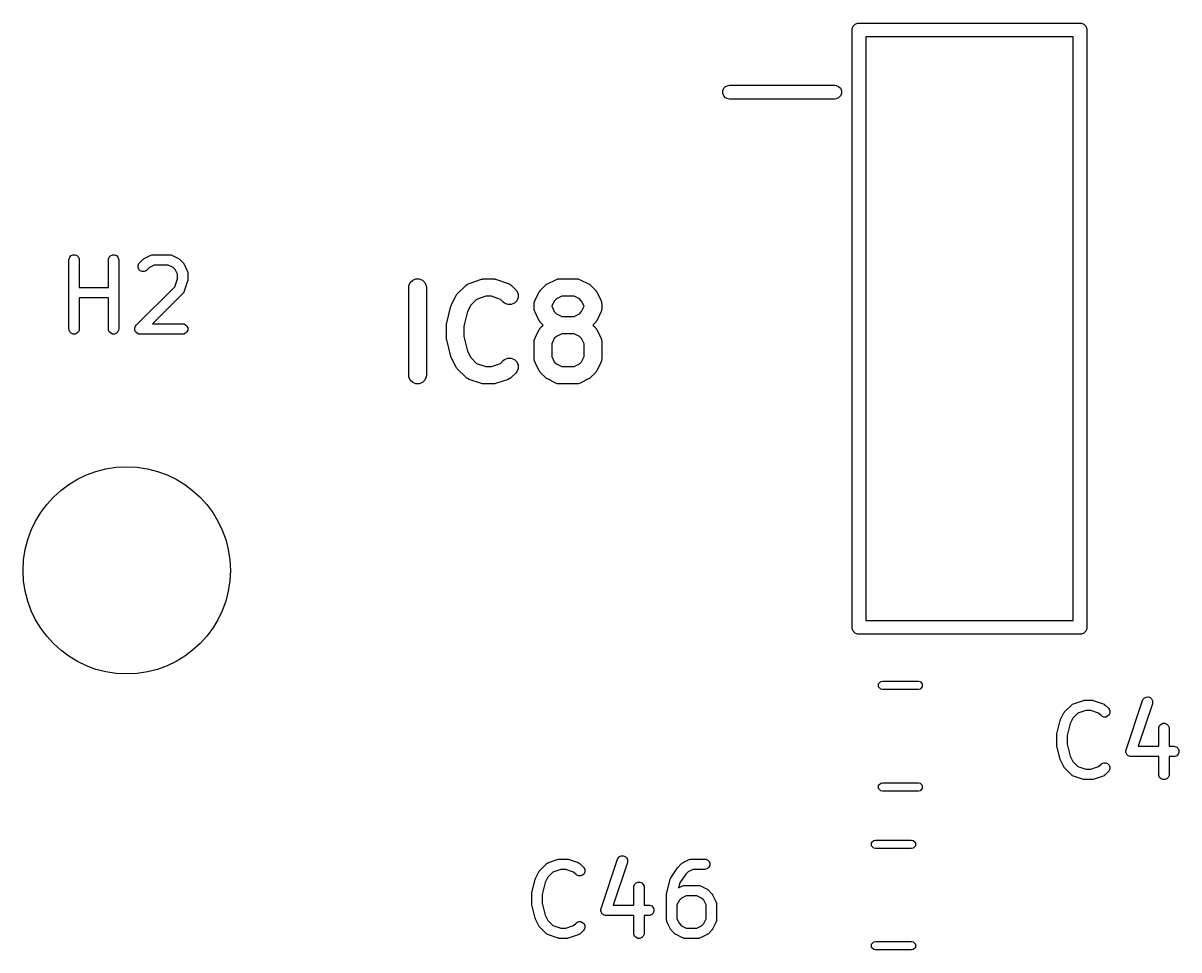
# Model space of a CAD drawing. Extents: x 2.05 to 8.87, y -5.84 to -2.88.
# Drawn here: x 6.138 to 6.796, y -3.748 to -3.22 of the extents above; entities that cross this region are included whole.
import ezdxf

# ---------------------------------------------------------------- set-up
doc = ezdxf.new("R2010")
doc.units = 0
doc.header["$MEASUREMENT"] = 0
doc.layers.add('BLACK', color=7, linetype='CONTINUOUS')

msp = doc.modelspace()

# ---------------------------------------------------------------- linework, layer by layer
at = {"layer": 'BLACK', "linetype": 'CONTINUOUS'}
for p, q in [((6.6109, -3.22128), (6.61199, -3.22019)), ((6.61199, -3.22019), (6.61341, -3.2196)), ((6.61341, -3.2196), (6.61417, -3.21953)), ((6.61417, -3.21953), (6.74016, -3.21953)), ((6.74016, -3.21953), (6.74093, -3.2196)), ((6.74093, -3.2196), (6.74234, -3.22019)), ((6.74234, -3.22019), (6.74343, -3.22128)), ((6.61024, -3.22346), (6.61031, -3.2227)), ((6.61024, -3.56394), (6.61024, -3.22346)), ((6.61031, -3.2227), (6.6109, -3.22128)), ((6.61811, -3.2274), (6.61811, -3.56)), ((6.73622, -3.2274), (6.61811, -3.2274)), ((6.73622, -3.56), (6.73622, -3.2274)), ((6.74343, -3.22128), (6.74402, -3.2227)), ((6.74402, -3.2227), (6.74409, -3.22346)), ((6.74409, -3.22346), (6.74409, -3.56394)), ((6.53649, -3.25809), (6.53708, -3.25667)), ((6.53649, -3.25963), (6.53649, -3.25809)), ((6.53708, -3.26105), (6.53649, -3.25963)), ((6.53708, -3.25667), (6.53817, -3.25558)), ((6.53817, -3.25558), (6.53959, -3.255)), ((6.53959, -3.255), (6.54035, -3.25492)), ((6.54035, -3.25492), (6.60039, -3.25492)), ((6.60039, -3.25492), (6.60116, -3.255)), ((6.60116, -3.255), (6.60258, -3.25558)), ((6.60258, -3.25558), (6.60367, -3.25667)), ((6.60367, -3.25667), (6.60426, -3.25809)), ((6.60426, -3.25963), (6.60367, -3.26105)), ((6.60426, -3.25809), (6.60426, -3.25963)), ((6.53817, -3.26213), (6.53708, -3.26105)), ((6.53959, -3.26272), (6.53817, -3.26213)), ((6.54035, -3.2628), (6.53959, -3.26272)), ((6.60039, -3.2628), (6.54035, -3.2628)), ((6.60116, -3.26272), (6.60039, -3.2628)), ((6.60258, -3.26213), (6.60116, -3.26272)), ((6.60367, -3.26105), (6.60258, -3.26213)), ((6.1644, -3.35288), (6.16521, -3.35207)), ((6.16521, -3.35207), (6.16628, -3.35162)), ((6.16628, -3.35162), (6.16743, -3.35162)), ((6.16743, -3.35162), (6.16849, -3.35207)), ((6.16849, -3.35207), (6.16931, -3.35288)), ((6.1869, -3.35288), (6.18771, -3.35207)), ((6.18771, -3.35207), (6.18878, -3.35162)), ((6.18878, -3.35162), (6.18993, -3.35162)), ((6.18993, -3.35162), (6.19099, -3.35207)), ((6.19099, -3.35207), (6.19181, -3.35288)), ((6.20678, -3.35375), (6.21053, -3.35188)), ((6.21053, -3.35188), (6.21107, -3.35167)), ((6.21107, -3.35167), (6.21117, -3.35167)), ((6.21117, -3.35167), (6.21127, -3.35162)), ((6.21127, -3.35162), (6.21185, -3.35157)), ((6.21185, -3.35157), (6.22122, -3.35157)), ((6.22122, -3.35157), (6.2218, -3.35162)), ((6.2218, -3.35162), (6.2219, -3.35167)), ((6.2219, -3.35167), (6.222, -3.35167)), ((6.222, -3.35167), (6.22254, -3.35188)), ((6.22254, -3.35188), (6.22629, -3.35375)), ((6.1639, -3.35452), (6.16396, -3.35394)), ((6.1639, -3.39389), (6.1639, -3.35452)), ((6.16396, -3.35394), (6.1644, -3.35288)), ((6.16931, -3.35288), (6.16975, -3.35394)), ((6.16975, -3.35394), (6.16981, -3.35452)), ((6.16981, -3.35452), (6.16981, -3.37032)), ((6.1864, -3.35452), (6.18646, -3.35394)), ((6.1864, -3.37032), (6.1864, -3.35452)), ((6.18646, -3.35394), (6.1869, -3.35288)), ((6.19181, -3.35288), (6.19225, -3.35394)), ((6.19225, -3.35394), (6.1923, -3.35452)), ((6.1923, -3.35452), (6.1923, -3.39389)), ((6.20333, -3.35769), (6.20377, -3.35663)), ((6.20333, -3.35885), (6.20333, -3.35769)), ((6.20377, -3.35991), (6.20333, -3.35885)), ((6.20377, -3.35663), (6.20414, -3.35618)), ((6.20414, -3.35618), (6.20601, -3.35431)), ((6.20601, -3.35431), (6.20624, -3.35412)), ((6.20624, -3.35412), (6.20629, -3.35406)), ((6.20629, -3.35406), (6.20638, -3.35401)), ((6.20638, -3.35401), (6.20646, -3.35394)), ((6.20646, -3.35394), (6.20653, -3.35391)), ((6.20653, -3.35391), (6.20678, -3.35375)), ((6.20985, -3.35882), (6.20831, -3.36036)), ((6.21255, -3.35747), (6.20985, -3.35882)), ((6.22053, -3.35747), (6.21255, -3.35747)), ((6.22322, -3.35882), (6.22053, -3.35747)), ((6.22442, -3.36002), (6.22322, -3.35882)), ((6.22629, -3.35375), (6.22654, -3.35391)), ((6.22654, -3.35391), (6.22661, -3.35394)), ((6.22661, -3.35394), (6.22669, -3.35401)), ((6.22669, -3.35401), (6.22678, -3.35406)), ((6.22678, -3.35406), (6.22683, -3.35412)), ((6.22683, -3.35412), (6.22706, -3.35431)), ((6.22706, -3.35431), (6.22893, -3.35618)), ((6.22893, -3.35618), (6.22912, -3.35641)), ((6.22912, -3.35641), (6.22918, -3.35646)), ((6.22918, -3.35646), (6.22924, -3.35655)), ((6.22924, -3.35655), (6.2293, -3.35663)), ((6.2293, -3.35663), (6.22933, -3.3567)), ((6.22933, -3.3567), (6.22949, -3.35695)), ((6.22949, -3.35695), (6.23136, -3.3607)), ((6.20458, -3.36073), (6.20377, -3.35991)), ((6.20565, -3.36117), (6.20458, -3.36073)), ((6.2068, -3.36117), (6.20565, -3.36117)), ((6.20786, -3.36073), (6.2068, -3.36117)), ((6.20831, -3.36036), (6.20786, -3.36073)), ((6.22427, -3.3698), (6.22577, -3.36529)), ((6.22577, -3.36272), (6.22442, -3.36002)), ((6.22577, -3.36529), (6.22577, -3.36272)), ((6.23136, -3.3607), (6.23157, -3.36124)), ((6.23157, -3.36124), (6.23158, -3.36135)), ((6.23158, -3.36135), (6.23162, -3.36144)), ((6.23162, -3.36144), (6.23167, -3.36202)), ((6.23167, -3.36577), (6.23165, -3.36606)), ((6.23167, -3.36202), (6.23167, -3.36577)), ((6.35983, -3.36609), (6.36163, -3.36534)), ((6.36163, -3.36534), (6.36358, -3.36534)), ((6.36358, -3.36534), (6.36539, -3.36609)), ((6.39198, -3.36789), (6.39912, -3.36551)), ((6.39912, -3.36551), (6.39961, -3.3654)), ((6.39961, -3.3654), (6.39973, -3.36534)), ((6.39973, -3.36534), (6.3999, -3.36533)), ((6.3999, -3.36533), (6.40008, -3.36529)), ((6.40008, -3.36529), (6.40021, -3.3653)), ((6.40021, -3.3653), (6.4007, -3.36525)), ((6.4007, -3.36525), (6.40546, -3.36525)), ((6.40546, -3.36525), (6.40596, -3.3653)), ((6.40596, -3.3653), (6.40609, -3.36529)), ((6.40609, -3.36529), (6.40626, -3.36533)), ((6.40626, -3.36533), (6.40644, -3.36534)), ((6.40644, -3.36534), (6.40656, -3.3654)), ((6.40656, -3.3654), (6.40705, -3.36551)), ((6.40705, -3.36551), (6.41419, -3.36789)), ((6.43656, -3.36816), (6.44132, -3.36578)), ((6.44132, -3.36578), (6.44224, -3.36543)), ((6.44224, -3.36543), (6.44242, -3.36541)), ((6.44242, -3.36541), (6.44258, -3.36534)), ((6.44258, -3.36534), (6.44356, -3.36525)), ((6.44356, -3.36525), (6.45308, -3.36525)), ((6.45308, -3.36525), (6.45406, -3.36534)), ((6.45406, -3.36534), (6.45423, -3.36541)), ((6.45423, -3.36541), (6.4544, -3.36543)), ((6.4544, -3.36543), (6.45532, -3.36578)), ((6.45532, -3.36578), (6.46008, -3.36816)), ((6.16981, -3.37032), (6.1864, -3.37032)), ((6.20226, -3.3918), (6.22427, -3.3698)), ((6.22965, -3.37233), (6.22941, -3.37286)), ((6.23152, -3.3667), (6.22965, -3.37233)), ((6.23159, -3.36642), (6.23152, -3.3667)), ((6.23162, -3.36635), (6.23159, -3.36642)), ((6.23163, -3.36624), (6.23162, -3.36635)), ((6.23165, -3.36614), (6.23163, -3.36624)), ((6.23165, -3.36606), (6.23165, -3.36614)), ((6.35761, -3.37025), (6.3577, -3.36927)), ((6.35761, -3.42025), (6.35761, -3.37025)), ((6.3577, -3.36927), (6.35845, -3.36747)), ((6.35845, -3.36747), (6.35983, -3.36609)), ((6.36539, -3.36609), (6.36677, -3.36747)), ((6.36677, -3.36747), (6.36751, -3.36927)), ((6.36751, -3.36927), (6.36761, -3.37025)), ((6.36761, -3.37025), (6.36761, -3.42025)), ((6.38526, -3.37386), (6.39002, -3.36909)), ((6.39002, -3.36909), (6.39078, -3.36847)), ((6.39078, -3.36847), (6.39095, -3.3684)), ((6.39095, -3.3684), (6.39108, -3.36829)), ((6.39108, -3.36829), (6.39198, -3.36789)), ((6.41419, -3.36789), (6.41508, -3.36829)), ((6.41508, -3.36829), (6.41522, -3.3684)), ((6.41522, -3.3684), (6.41539, -3.36847)), ((6.41539, -3.36847), (6.41614, -3.36909)), ((6.41614, -3.36909), (6.41852, -3.37148)), ((6.41852, -3.37148), (6.41915, -3.37223)), ((6.41915, -3.37223), (6.41989, -3.37404)), ((6.43195, -3.37277), (6.43221, -3.37235)), ((6.43221, -3.37235), (6.43226, -3.37223)), ((6.43226, -3.37223), (6.43237, -3.3721)), ((6.43237, -3.3721), (6.43247, -3.37195)), ((6.43247, -3.37195), (6.43257, -3.37186)), ((6.43257, -3.37186), (6.43288, -3.37148)), ((6.43288, -3.37148), (6.43526, -3.36909)), ((6.43526, -3.36909), (6.43565, -3.36878)), ((6.43565, -3.36878), (6.43573, -3.36868)), ((6.43573, -3.36868), (6.43588, -3.36858)), ((6.43588, -3.36858), (6.43602, -3.36847)), ((6.43602, -3.36847), (6.43614, -3.36842)), ((6.43614, -3.36842), (6.43656, -3.36816)), ((6.46008, -3.36816), (6.4605, -3.36842)), ((6.4605, -3.36842), (6.46062, -3.36847)), ((6.46062, -3.36847), (6.46076, -3.36858)), ((6.46076, -3.36858), (6.46091, -3.36868)), ((6.46091, -3.36868), (6.461, -3.36878)), ((6.461, -3.36878), (6.46138, -3.36909)), ((6.46138, -3.36909), (6.46376, -3.37148)), ((6.46376, -3.37148), (6.46408, -3.37186)), ((6.46408, -3.37186), (6.46418, -3.37195)), ((6.46418, -3.37195), (6.46427, -3.3721)), ((6.46427, -3.3721), (6.46438, -3.37223)), ((6.46438, -3.37223), (6.46443, -3.37235)), ((6.46443, -3.37235), (6.4647, -3.37277)), ((6.1864, -3.37622), (6.16981, -3.37622)), ((6.16981, -3.37622), (6.16981, -3.39389)), ((6.1864, -3.39389), (6.1864, -3.37622)), ((6.22893, -3.37348), (6.21148, -3.39094)), ((6.2293, -3.37303), (6.22893, -3.37348)), ((6.22934, -3.37294), (6.2293, -3.37303)), ((6.22941, -3.37286), (6.22934, -3.37294)), ((6.38195, -3.37992), (6.38433, -3.37516)), ((6.38433, -3.37516), (6.38459, -3.37474)), ((6.38459, -3.37474), (6.38464, -3.37461)), ((6.38464, -3.37461), (6.38475, -3.37448)), ((6.38475, -3.37448), (6.38485, -3.37433)), ((6.38485, -3.37433), (6.38495, -3.37424)), ((6.38495, -3.37424), (6.38526, -3.37386)), ((6.39626, -3.377), (6.39291, -3.38035)), ((6.40151, -3.37525), (6.39626, -3.377)), ((6.40465, -3.37525), (6.40151, -3.37525)), ((6.40991, -3.377), (6.40465, -3.37525)), ((6.41145, -3.37855), (6.40991, -3.377)), ((6.41221, -3.37917), (6.41145, -3.37855)), ((6.41915, -3.37779), (6.41777, -3.37917)), ((6.41989, -3.37599), (6.41915, -3.37779)), ((6.41989, -3.37404), (6.41989, -3.37599)), ((6.42904, -3.37977), (6.42913, -3.3788)), ((6.42913, -3.3788), (6.4292, -3.37863)), ((6.4292, -3.37863), (6.42921, -3.37845)), ((6.42921, -3.37845), (6.42956, -3.37754)), ((6.42956, -3.37754), (6.43195, -3.37277)), ((6.44053, -3.37797), (6.43904, -3.38095)), ((6.44176, -3.37674), (6.44053, -3.37797)), ((6.44474, -3.37525), (6.44176, -3.37674)), ((6.4519, -3.37525), (6.44474, -3.37525)), ((6.45488, -3.37674), (6.4519, -3.37525)), ((6.45612, -3.37797), (6.45488, -3.37674)), ((6.45761, -3.38095), (6.45612, -3.37797)), ((6.4647, -3.37277), (6.46708, -3.37754)), ((6.46708, -3.37754), (6.46743, -3.37845)), ((6.46743, -3.37845), (6.46744, -3.37863)), ((6.46744, -3.37863), (6.46751, -3.3788)), ((6.46751, -3.3788), (6.46761, -3.37977)), ((6.37919, -3.39046), (6.38157, -3.38094)), ((6.38157, -3.38094), (6.38159, -3.38087)), ((6.38159, -3.38083), (6.38175, -3.38043)), ((6.38159, -3.38087), (6.38159, -3.38083)), ((6.38175, -3.38043), (6.3819, -3.38002)), ((6.3819, -3.38002), (6.38192, -3.37999)), ((6.38192, -3.37999), (6.38195, -3.37992)), ((6.39113, -3.3839), (6.38904, -3.39229)), ((6.39291, -3.38035), (6.39113, -3.3839)), ((6.41401, -3.37991), (6.41221, -3.37917)), ((6.41596, -3.37991), (6.41401, -3.37991)), ((6.41777, -3.37917), (6.41596, -3.37991)), ((6.42904, -3.38215), (6.42904, -3.37977)), ((6.42913, -3.38313), (6.42904, -3.38215)), ((6.4292, -3.38329), (6.42913, -3.38313)), ((6.42921, -3.38347), (6.4292, -3.38329)), ((6.42956, -3.38439), (6.42921, -3.38347)), ((6.43195, -3.38915), (6.42956, -3.38439)), ((6.43904, -3.38095), (6.43904, -3.38097)), ((6.43904, -3.38097), (6.44053, -3.38395)), ((6.44053, -3.38395), (6.44176, -3.38519)), ((6.44176, -3.38519), (6.44474, -3.38668)), ((6.4519, -3.38668), (6.45488, -3.38519)), ((6.45488, -3.38519), (6.45612, -3.38395)), ((6.45612, -3.38395), (6.45761, -3.38097)), ((6.45761, -3.38097), (6.45761, -3.38095)), ((6.46708, -3.38439), (6.4647, -3.38915)), ((6.46743, -3.38347), (6.46708, -3.38439)), ((6.46744, -3.38329), (6.46743, -3.38347)), ((6.46751, -3.38313), (6.46744, -3.38329)), ((6.46761, -3.38215), (6.46751, -3.38313)), ((6.46761, -3.37977), (6.46761, -3.38215)), ((6.20189, -3.39225), (6.20226, -3.3918)), ((6.21148, -3.39094), (6.22872, -3.39094)), ((6.22872, -3.39094), (6.2293, -3.39099)), ((6.2293, -3.39099), (6.23036, -3.39144)), ((6.23036, -3.39144), (6.23118, -3.39225)), ((6.37904, -3.39143), (6.3791, -3.39107)), ((6.37905, -3.39151), (6.37904, -3.39143)), ((6.37904, -3.39168), (6.37905, -3.39151)), ((6.37904, -3.39882), (6.37904, -3.39168)), ((6.3791, -3.39107), (6.37913, -3.3907)), ((6.37913, -3.3907), (6.37916, -3.39063)), ((6.37916, -3.39063), (6.37919, -3.39046)), ((6.43221, -3.38957), (6.43195, -3.38915)), ((6.43226, -3.38969), (6.43221, -3.38957)), ((6.43237, -3.38983), (6.43226, -3.38969)), ((6.43247, -3.38998), (6.43237, -3.38983)), ((6.43257, -3.39007), (6.43247, -3.38998)), ((6.43288, -3.39045), (6.43257, -3.39007)), ((6.43411, -3.39168), (6.43288, -3.39045)), ((6.43288, -3.3929), (6.43411, -3.39168)), ((6.44474, -3.38668), (6.4519, -3.38668)), ((6.46376, -3.39045), (6.46254, -3.39168)), ((6.46254, -3.39168), (6.46376, -3.3929)), ((6.46408, -3.39007), (6.46376, -3.39045)), ((6.46418, -3.38998), (6.46408, -3.39007)), ((6.46427, -3.38983), (6.46418, -3.38998)), ((6.46438, -3.38969), (6.46427, -3.38983)), ((6.46443, -3.38957), (6.46438, -3.38969)), ((6.4647, -3.38915), (6.46443, -3.38957)), ((6.16396, -3.39447), (6.1639, -3.39389)), ((6.1644, -3.39553), (6.16396, -3.39447)), ((6.16521, -3.39635), (6.1644, -3.39553)), ((6.16628, -3.39679), (6.16521, -3.39635)), ((6.16743, -3.39679), (6.16628, -3.39679)), ((6.16849, -3.39635), (6.16743, -3.39679)), ((6.16931, -3.39553), (6.16849, -3.39635)), ((6.16975, -3.39447), (6.16931, -3.39553)), ((6.16981, -3.39389), (6.16975, -3.39447)), ((6.18646, -3.39447), (6.1864, -3.39389)), ((6.1869, -3.39553), (6.18646, -3.39447)), ((6.18771, -3.39635), (6.1869, -3.39553)), ((6.18878, -3.39679), (6.18771, -3.39635)), ((6.18993, -3.39679), (6.18878, -3.39679)), ((6.19099, -3.39635), (6.18993, -3.39679)), ((6.19181, -3.39553), (6.19099, -3.39635)), ((6.19225, -3.39447), (6.19181, -3.39553)), ((6.1923, -3.39389), (6.19225, -3.39447)), ((6.20145, -3.39331), (6.20189, -3.39225)), ((6.20145, -3.39447), (6.20145, -3.39331)), ((6.20189, -3.39553), (6.20145, -3.39447)), ((6.20271, -3.39635), (6.20189, -3.39553)), ((6.20377, -3.39679), (6.20271, -3.39635)), ((6.20435, -3.39684), (6.20377, -3.39679)), ((6.22872, -3.39684), (6.20435, -3.39684)), ((6.2293, -3.39679), (6.22872, -3.39684)), ((6.23036, -3.39635), (6.2293, -3.39679)), ((6.23118, -3.39553), (6.23036, -3.39635)), ((6.23118, -3.39225), (6.23162, -3.39331)), ((6.23162, -3.39447), (6.23118, -3.39553)), ((6.23162, -3.39331), (6.23162, -3.39447)), ((6.37905, -3.39899), (6.37904, -3.39882)), ((6.38904, -3.39229), (6.38904, -3.3982)), ((6.38904, -3.3982), (6.39113, -3.4066)), ((6.42956, -3.39897), (6.43195, -3.3942)), ((6.43195, -3.3942), (6.43221, -3.39378)), ((6.43221, -3.39378), (6.43226, -3.39366)), ((6.43226, -3.39366), (6.43237, -3.39352)), ((6.43237, -3.39352), (6.43247, -3.39337)), ((6.43247, -3.39337), (6.43257, -3.39329)), ((6.43257, -3.39329), (6.43288, -3.3929)), ((6.44176, -3.39817), (6.44053, -3.3994)), ((6.44474, -3.39668), (6.44176, -3.39817)), ((6.4519, -3.39668), (6.44474, -3.39668)), ((6.45488, -3.39817), (6.4519, -3.39668)), ((6.45612, -3.3994), (6.45488, -3.39817)), ((6.46376, -3.3929), (6.46408, -3.39329)), ((6.46408, -3.39329), (6.46418, -3.39337)), ((6.46418, -3.39337), (6.46427, -3.39352)), ((6.46427, -3.39352), (6.46438, -3.39366)), ((6.46438, -3.39366), (6.46443, -3.39378)), ((6.46443, -3.39378), (6.4647, -3.3942)), ((6.4647, -3.3942), (6.46708, -3.39897)), ((6.37904, -3.39906), (6.37905, -3.39899)), ((6.3791, -3.39943), (6.37904, -3.39906)), ((6.37913, -3.3998), (6.3791, -3.39943)), ((6.37916, -3.39986), (6.37913, -3.3998)), ((6.37919, -3.40003), (6.37916, -3.39986)), ((6.38157, -3.40956), (6.37919, -3.40003)), ((6.42904, -3.4012), (6.42913, -3.40023)), ((6.42904, -3.41072), (6.42904, -3.4012)), ((6.42913, -3.40023), (6.4292, -3.40006)), ((6.4292, -3.40006), (6.42921, -3.39988)), ((6.42921, -3.39988), (6.42956, -3.39897)), ((6.44053, -3.3994), (6.43904, -3.40238)), ((6.43904, -3.40238), (6.43904, -3.40954)), ((6.45761, -3.40238), (6.45612, -3.3994)), ((6.45761, -3.40954), (6.45761, -3.40238)), ((6.46708, -3.39897), (6.46743, -3.39988)), ((6.46743, -3.39988), (6.46744, -3.40006)), ((6.46744, -3.40006), (6.46751, -3.40023)), ((6.46751, -3.40023), (6.46761, -3.4012)), ((6.46761, -3.4012), (6.46761, -3.41072)), ((6.38159, -3.40963), (6.38157, -3.40956)), ((6.38159, -3.40966), (6.38159, -3.40963)), ((6.38175, -3.41007), (6.38159, -3.40966)), ((6.3819, -3.41048), (6.38175, -3.41007)), ((6.38192, -3.41051), (6.3819, -3.41048)), ((6.38195, -3.41058), (6.38192, -3.41051)), ((6.38433, -3.41534), (6.38195, -3.41058)), ((6.39113, -3.4066), (6.39291, -3.41014)), ((6.39291, -3.41014), (6.39626, -3.4135)), ((6.40991, -3.4135), (6.41145, -3.41195)), ((6.41145, -3.41195), (6.41221, -3.41133)), ((6.41221, -3.41133), (6.41401, -3.41058)), ((6.41401, -3.41058), (6.41596, -3.41058)), ((6.41596, -3.41058), (6.41777, -3.41133)), ((6.41777, -3.41133), (6.41915, -3.41271)), ((6.42913, -3.4117), (6.42904, -3.41072)), ((6.4292, -3.41187), (6.42913, -3.4117)), ((6.42921, -3.41205), (6.4292, -3.41187)), ((6.43904, -3.40954), (6.44053, -3.41253)), ((6.45612, -3.41253), (6.45761, -3.40954)), ((6.46744, -3.41187), (6.46743, -3.41205)), ((6.46751, -3.4117), (6.46744, -3.41187)), ((6.46761, -3.41072), (6.46751, -3.4117)), ((6.38459, -3.41576), (6.38433, -3.41534)), ((6.38464, -3.41588), (6.38459, -3.41576)), ((6.38475, -3.41602), (6.38464, -3.41588)), ((6.38485, -3.41617), (6.38475, -3.41602)), ((6.38495, -3.41626), (6.38485, -3.41617)), ((6.38526, -3.41664), (6.38495, -3.41626)), ((6.39002, -3.4214), (6.38526, -3.41664)), ((6.39626, -3.4135), (6.40151, -3.41525)), ((6.40151, -3.41525), (6.40465, -3.41525)), ((6.40465, -3.41525), (6.40991, -3.4135)), ((6.41915, -3.41826), (6.41852, -3.41902)), ((6.41915, -3.41271), (6.41989, -3.41451)), ((6.41989, -3.41646), (6.41915, -3.41826)), ((6.41989, -3.41451), (6.41989, -3.41646)), ((6.42956, -3.41296), (6.42921, -3.41205)), ((6.43195, -3.41772), (6.42956, -3.41296)), ((6.43221, -3.41814), (6.43195, -3.41772)), ((6.43226, -3.41826), (6.43221, -3.41814)), ((6.43237, -3.4184), (6.43226, -3.41826)), ((6.43247, -3.41855), (6.43237, -3.4184)), ((6.43257, -3.41864), (6.43247, -3.41855)), ((6.44053, -3.41253), (6.44176, -3.41376)), ((6.44176, -3.41376), (6.44474, -3.41525)), ((6.44474, -3.41525), (6.4519, -3.41525)), ((6.4519, -3.41525), (6.45488, -3.41376)), ((6.45488, -3.41376), (6.45612, -3.41253)), ((6.46418, -3.41855), (6.46408, -3.41864)), ((6.46427, -3.4184), (6.46418, -3.41855)), ((6.46438, -3.41826), (6.46427, -3.4184)), ((6.46443, -3.41814), (6.46438, -3.41826)), ((6.4647, -3.41772), (6.46443, -3.41814)), ((6.46708, -3.41296), (6.4647, -3.41772)), ((6.46743, -3.41205), (6.46708, -3.41296)), ((6.3577, -3.42122), (6.35761, -3.42025)), ((6.35845, -3.42303), (6.3577, -3.42122)), ((6.35983, -3.42441), (6.35845, -3.42303)), ((6.36163, -3.42515), (6.35983, -3.42441)), ((6.36358, -3.42515), (6.36163, -3.42515)), ((6.36539, -3.42441), (6.36358, -3.42515)), ((6.36677, -3.42303), (6.36539, -3.42441)), ((6.36751, -3.42122), (6.36677, -3.42303)), ((6.36761, -3.42025), (6.36751, -3.42122)), ((6.39078, -3.42203), (6.39002, -3.4214)), ((6.39095, -3.42209), (6.39078, -3.42203)), ((6.39108, -3.42221), (6.39095, -3.42209)), ((6.39198, -3.42261), (6.39108, -3.42221)), ((6.39912, -3.42499), (6.39198, -3.42261)), ((6.39961, -3.4251), (6.39912, -3.42499)), ((6.39973, -3.42515), (6.39961, -3.4251)), ((6.3999, -3.42517), (6.39973, -3.42515)), ((6.40008, -3.42521), (6.3999, -3.42517)), ((6.40626, -3.42517), (6.40609, -3.42521)), ((6.40644, -3.42515), (6.40626, -3.42517)), ((6.40656, -3.4251), (6.40644, -3.42515)), ((6.40705, -3.42499), (6.40656, -3.4251)), ((6.41419, -3.42261), (6.40705, -3.42499)), ((6.41508, -3.42221), (6.41419, -3.42261)), ((6.41522, -3.42209), (6.41508, -3.42221)), ((6.41539, -3.42203), (6.41522, -3.42209)), ((6.41614, -3.4214), (6.41539, -3.42203)), ((6.41852, -3.41902), (6.41614, -3.4214)), ((6.43288, -3.41902), (6.43257, -3.41864)), ((6.43526, -3.4214), (6.43288, -3.41902)), ((6.43565, -3.42172), (6.43526, -3.4214)), ((6.43573, -3.42182), (6.43565, -3.42172)), ((6.43588, -3.42191), (6.43573, -3.42182)), ((6.43602, -3.42203), (6.43588, -3.42191)), ((6.43614, -3.42208), (6.43602, -3.42203)), ((6.43656, -3.42234), (6.43614, -3.42208)), ((6.44132, -3.42472), (6.43656, -3.42234)), ((6.44224, -3.42507), (6.44132, -3.42472)), ((6.44242, -3.42508), (6.44224, -3.42507)), ((6.44258, -3.42515), (6.44242, -3.42508)), ((6.44356, -3.42525), (6.44258, -3.42515)), ((6.45406, -3.42515), (6.45308, -3.42525)), ((6.45423, -3.42508), (6.45406, -3.42515)), ((6.4544, -3.42507), (6.45423, -3.42508)), ((6.45532, -3.42472), (6.4544, -3.42507)), ((6.46008, -3.42234), (6.45532, -3.42472)), ((6.4605, -3.42208), (6.46008, -3.42234)), ((6.46062, -3.42203), (6.4605, -3.42208)), ((6.46076, -3.42191), (6.46062, -3.42203)), ((6.46091, -3.42182), (6.46076, -3.42191)), ((6.461, -3.42172), (6.46091, -3.42182)), ((6.46138, -3.4214), (6.461, -3.42172)), ((6.46376, -3.41902), (6.46138, -3.4214)), ((6.46408, -3.41864), (6.46376, -3.41902)), ((6.40021, -3.4252), (6.40008, -3.42521)), ((6.4007, -3.42525), (6.40021, -3.4252)), ((6.40546, -3.42525), (6.4007, -3.42525)), ((6.40596, -3.4252), (6.40546, -3.42525)), ((6.40609, -3.42521), (6.40596, -3.4252)), ((6.45308, -3.42525), (6.44356, -3.42525)), ((6.61811, -3.56), (6.73622, -3.56)), ((6.61031, -3.56471), (6.61024, -3.56394)), ((6.6109, -3.56612), (6.61031, -3.56471)), ((6.61199, -3.56721), (6.6109, -3.56612)), ((6.61341, -3.5678), (6.61199, -3.56721)), ((6.61417, -3.56787), (6.61341, -3.5678)), ((6.74016, -3.56787), (6.61417, -3.56787)), ((6.74093, -3.5678), (6.74016, -3.56787)), ((6.74234, -3.56721), (6.74093, -3.5678)), ((6.74343, -3.56612), (6.74234, -3.56721)), ((6.74402, -3.56471), (6.74343, -3.56612)), ((6.74409, -3.56394), (6.74402, -3.56471)), ((6.62533, -3.59614), (6.62661, -3.59486)), ((6.62533, -3.59795), (6.62533, -3.59614)), ((6.62661, -3.59486), (6.62751, -3.59469)), ((6.62751, -3.59469), (6.64808, -3.59469)), ((6.64808, -3.59469), (6.64898, -3.59486)), ((6.64898, -3.59486), (6.65026, -3.59614)), ((6.65026, -3.59614), (6.65026, -3.59795)), ((6.62661, -3.59923), (6.62533, -3.59795)), ((6.62751, -3.59941), (6.62661, -3.59923)), ((6.64808, -3.59941), (6.62751, -3.59941)), ((6.64898, -3.59923), (6.64808, -3.59941)), ((6.65026, -3.59795), (6.64898, -3.59923)), ((6.73151, -3.61199), (6.73526, -3.60824)), ((6.73526, -3.60824), (6.7357, -3.60788)), ((6.7357, -3.60788), (6.7358, -3.60784)), ((6.7358, -3.60784), (6.73588, -3.60777)), ((6.73588, -3.60777), (6.73641, -3.60753)), ((6.73641, -3.60753), (6.74204, -3.60566)), ((6.74204, -3.60566), (6.74232, -3.60559)), ((6.74232, -3.60559), (6.74239, -3.60556)), ((6.74239, -3.60556), (6.7425, -3.60555)), ((6.7425, -3.60555), (6.7426, -3.60553)), ((6.7426, -3.60553), (6.74268, -3.60553)), ((6.74268, -3.60553), (6.74297, -3.6055)), ((6.74297, -3.6055), (6.74672, -3.6055)), ((6.74672, -3.6055), (6.74701, -3.60553)), ((6.74701, -3.60553), (6.74709, -3.60553)), ((6.74709, -3.60553), (6.74719, -3.60555)), ((6.74719, -3.60555), (6.7473, -3.60556)), ((6.7473, -3.60556), (6.74737, -3.60559)), ((6.74737, -3.60559), (6.74765, -3.60566)), ((6.74765, -3.60566), (6.75328, -3.60753)), ((6.75328, -3.60753), (6.75381, -3.60777)), ((6.75381, -3.60777), (6.75389, -3.60784)), ((6.75389, -3.60784), (6.75398, -3.60788)), ((6.75398, -3.60788), (6.75443, -3.60824)), ((6.75443, -3.60824), (6.75631, -3.61012)), ((6.76642, -3.63377), (6.77579, -3.60565)), ((6.78139, -3.60752), (6.77331, -3.63175)), ((6.77579, -3.60565), (6.77602, -3.60512)), ((6.77602, -3.60512), (6.77678, -3.60425)), ((6.77678, -3.60425), (6.77781, -3.60373)), ((6.77781, -3.60373), (6.77896, -3.60365)), ((6.77896, -3.60365), (6.78005, -3.60402)), ((6.78005, -3.60402), (6.78092, -3.60477)), ((6.78092, -3.60477), (6.78144, -3.6058)), ((6.78152, -3.60695), (6.78139, -3.60752)), ((6.78144, -3.6058), (6.78152, -3.60695)), ((6.72908, -3.61651), (6.73095, -3.61276)), ((6.73095, -3.61276), (6.73111, -3.61251)), ((6.73111, -3.61251), (6.73114, -3.61244)), ((6.73114, -3.61244), (6.73121, -3.61236)), ((6.73121, -3.61236), (6.73126, -3.61227)), ((6.73126, -3.61227), (6.73132, -3.61222)), ((6.73132, -3.61222), (6.73151, -3.61199)), ((6.73602, -3.61583), (6.73451, -3.61886)), ((6.73894, -3.61291), (6.73602, -3.61583)), ((6.74345, -3.61141), (6.73894, -3.61291)), ((6.74624, -3.61141), (6.74345, -3.61141)), ((6.75075, -3.61291), (6.74624, -3.61141)), ((6.75213, -3.61429), (6.75075, -3.61291)), ((6.75258, -3.61466), (6.75213, -3.61429)), ((6.75364, -3.6151), (6.75258, -3.61466)), ((6.75479, -3.6151), (6.75364, -3.6151)), ((6.75586, -3.61466), (6.75479, -3.6151)), ((6.75667, -3.61385), (6.75586, -3.61466)), ((6.75631, -3.61012), (6.75667, -3.61057)), ((6.75667, -3.61057), (6.75711, -3.61163)), ((6.75711, -3.61278), (6.75667, -3.61385)), ((6.75711, -3.61163), (6.75711, -3.61278)), ((6.72698, -3.62461), (6.72886, -3.61712)), ((6.72886, -3.61712), (6.72887, -3.61707)), ((6.72887, -3.61705), (6.72896, -3.61681)), ((6.72887, -3.61707), (6.72887, -3.61705)), ((6.72896, -3.61681), (6.72905, -3.61657)), ((6.72905, -3.61657), (6.72906, -3.61655)), ((6.72906, -3.61655), (6.72908, -3.61651)), ((6.73451, -3.61886), (6.7328, -3.62569)), ((6.78501, -3.62158), (6.78507, -3.621)), ((6.78501, -3.63175), (6.78501, -3.62158)), ((6.78507, -3.621), (6.78551, -3.61994)), ((6.78551, -3.61994), (6.78632, -3.61913)), ((6.78632, -3.61913), (6.78739, -3.61868)), ((6.78739, -3.61868), (6.78854, -3.61868)), ((6.78854, -3.61868), (6.7896, -3.61913)), ((6.7896, -3.61913), (6.79042, -3.61994)), ((6.79042, -3.61994), (6.79086, -3.621)), ((6.79086, -3.621), (6.79092, -3.62158)), ((6.79092, -3.62158), (6.79092, -3.63175)), ((6.72689, -3.62533), (6.7269, -3.62523)), ((6.72689, -3.63095), (6.72689, -3.62533)), ((6.7269, -3.62519), (6.72693, -3.62497)), ((6.7269, -3.62523), (6.7269, -3.62519)), ((6.72693, -3.62497), (6.72695, -3.62475)), ((6.72695, -3.62475), (6.72697, -3.62471)), ((6.72697, -3.62471), (6.72698, -3.62461)), ((6.7328, -3.62569), (6.7328, -3.63059)), ((6.7269, -3.63106), (6.72689, -3.63095)), ((6.7269, -3.6311), (6.7269, -3.63106)), ((6.72693, -3.63131), (6.7269, -3.6311)), ((6.72695, -3.63153), (6.72693, -3.63131)), ((6.72697, -3.63157), (6.72695, -3.63153)), ((6.72698, -3.63167), (6.72697, -3.63157)), ((6.72886, -3.63917), (6.72698, -3.63167)), ((6.7328, -3.63059), (6.73451, -3.63742)), ((6.76629, -3.63433), (6.76632, -3.63419)), ((6.76632, -3.63481), (6.76629, -3.63433)), ((6.76632, -3.63413), (6.76635, -3.63406)), ((6.76632, -3.63419), (6.76632, -3.63413)), ((6.76632, -3.63528), (6.76632, -3.63481)), ((6.76636, -3.63538), (6.76632, -3.63528)), ((6.76635, -3.63406), (6.76642, -3.63377)), ((6.76637, -3.63548), (6.76636, -3.63538)), ((6.76658, -3.63591), (6.76637, -3.63548)), ((6.76676, -3.63634), (6.76658, -3.63591)), ((6.77331, -3.63175), (6.78501, -3.63175)), ((6.79092, -3.63175), (6.79359, -3.63175)), ((6.79359, -3.63175), (6.79416, -3.63181)), ((6.79416, -3.63181), (6.79523, -3.63225)), ((6.79523, -3.63225), (6.79604, -3.63306)), ((6.79604, -3.63306), (6.79648, -3.63413)), ((6.79648, -3.63528), (6.79604, -3.63634)), ((6.79648, -3.63413), (6.79648, -3.63528)), ((6.72887, -3.63921), (6.72886, -3.63917)), ((6.72887, -3.63923), (6.72887, -3.63921)), ((6.72896, -3.63947), (6.72887, -3.63923)), ((6.72905, -3.63971), (6.72896, -3.63947)), ((6.72906, -3.63973), (6.72905, -3.63971)), ((6.72908, -3.63977), (6.72906, -3.63973)), ((6.73095, -3.64352), (6.72908, -3.63977)), ((6.73451, -3.63742), (6.73602, -3.64045)), ((6.73602, -3.64045), (6.73894, -3.64337)), ((6.75075, -3.64337), (6.75213, -3.64199)), ((6.75213, -3.64199), (6.75258, -3.64162)), ((6.75258, -3.64162), (6.75364, -3.64118)), ((6.75364, -3.64118), (6.75479, -3.64118)), ((6.75479, -3.64118), (6.75586, -3.64162)), ((6.75586, -3.64162), (6.75667, -3.64244)), ((6.75667, -3.64244), (6.75711, -3.6435)), ((6.76684, -3.63642), (6.76676, -3.63634)), ((6.76688, -3.63651), (6.76684, -3.63642)), ((6.76724, -3.63682), (6.76688, -3.63651)), ((6.76758, -3.63716), (6.76724, -3.63682)), ((6.76767, -3.6372), (6.76758, -3.63716)), ((6.76775, -3.63727), (6.76767, -3.6372)), ((6.7682, -3.63742), (6.76775, -3.63727)), ((6.76864, -3.6376), (6.7682, -3.63742)), ((6.76879, -3.63761), (6.76864, -3.6376)), ((6.76885, -3.63763), (6.76879, -3.63761)), ((6.76892, -3.63763), (6.76885, -3.63763)), ((6.76922, -3.63766), (6.76892, -3.63763)), ((6.78501, -3.63766), (6.76922, -3.63766)), ((6.78501, -3.64783), (6.78501, -3.63766)), ((6.79359, -3.63766), (6.79092, -3.63766)), ((6.79092, -3.63766), (6.79092, -3.64783)), ((6.79416, -3.6376), (6.79359, -3.63766)), ((6.79523, -3.63716), (6.79416, -3.6376)), ((6.79604, -3.63634), (6.79523, -3.63716)), ((6.73111, -3.64377), (6.73095, -3.64352)), ((6.73114, -3.64384), (6.73111, -3.64377)), ((6.73121, -3.64392), (6.73114, -3.64384)), ((6.73126, -3.64401), (6.73121, -3.64392)), ((6.73132, -3.64406), (6.73126, -3.64401)), ((6.73151, -3.64429), (6.73132, -3.64406)), ((6.73526, -3.64804), (6.73151, -3.64429)), ((6.7357, -3.64841), (6.73526, -3.64804)), ((6.7358, -3.64845), (6.7357, -3.64841)), ((6.73588, -3.64852), (6.7358, -3.64845)), ((6.73641, -3.64875), (6.73588, -3.64852)), ((6.74204, -3.65063), (6.73641, -3.64875)), ((6.73894, -3.64337), (6.74345, -3.64487)), ((6.74345, -3.64487), (6.74624, -3.64487)), ((6.74624, -3.64487), (6.75075, -3.64337)), ((6.75328, -3.64875), (6.74765, -3.65063)), ((6.75381, -3.64852), (6.75328, -3.64875)), ((6.75389, -3.64845), (6.75381, -3.64852)), ((6.75398, -3.64841), (6.75389, -3.64845)), ((6.75443, -3.64804), (6.75398, -3.64841)), ((6.75631, -3.64617), (6.75443, -3.64804)), ((6.75667, -3.64572), (6.75631, -3.64617)), ((6.75711, -3.64465), (6.75667, -3.64572)), ((6.75711, -3.6435), (6.75711, -3.64465)), ((6.78507, -3.6484), (6.78501, -3.64783)), ((6.78551, -3.64947), (6.78507, -3.6484)), ((6.79086, -3.6484), (6.79042, -3.64947)), ((6.79092, -3.64783), (6.79086, -3.6484)), ((6.62533, -3.65402), (6.62661, -3.65274)), ((6.62533, -3.65583), (6.62533, -3.65402)), ((6.62661, -3.65274), (6.62751, -3.65256)), ((6.62751, -3.65256), (6.64808, -3.65256)), ((6.64808, -3.65256), (6.64898, -3.65274)), ((6.64898, -3.65274), (6.65026, -3.65402)), ((6.65026, -3.65402), (6.65026, -3.65583)), ((6.74232, -3.65069), (6.74204, -3.65063)), ((6.74239, -3.65072), (6.74232, -3.65069)), ((6.7425, -3.65073), (6.74239, -3.65072)), ((6.7426, -3.65076), (6.7425, -3.65073)), ((6.74268, -3.65075), (6.7426, -3.65076)), ((6.74297, -3.65078), (6.74268, -3.65075)), ((6.74672, -3.65078), (6.74297, -3.65078)), ((6.74701, -3.65075), (6.74672, -3.65078)), ((6.74709, -3.65076), (6.74701, -3.65075)), ((6.74719, -3.65073), (6.74709, -3.65076)), ((6.7473, -3.65072), (6.74719, -3.65073)), ((6.74737, -3.65069), (6.7473, -3.65072)), ((6.74765, -3.65063), (6.74737, -3.65069)), ((6.78632, -3.65028), (6.78551, -3.64947)), ((6.78739, -3.65072), (6.78632, -3.65028)), ((6.78854, -3.65072), (6.78739, -3.65072)), ((6.7896, -3.65028), (6.78854, -3.65072)), ((6.79042, -3.64947), (6.7896, -3.65028)), ((6.62661, -3.6571), (6.62533, -3.65583)), ((6.62751, -3.65728), (6.62661, -3.6571)), ((6.64808, -3.65728), (6.62751, -3.65728)), ((6.64898, -3.6571), (6.64808, -3.65728)), ((6.65026, -3.65583), (6.64898, -3.6571)), ((6.62139, -3.68669), (6.62267, -3.68542)), ((6.62139, -3.6885), (6.62139, -3.68669)), ((6.62267, -3.68978), (6.62139, -3.6885)), ((6.62267, -3.68542), (6.62357, -3.68524)), ((6.62357, -3.68524), (6.64414, -3.68524)), ((6.64414, -3.68524), (6.64505, -3.68542)), ((6.64505, -3.68542), (6.64633, -3.68669)), ((6.64633, -3.6885), (6.64505, -3.68978)), ((6.64633, -3.68669), (6.64633, -3.6885)), ((6.47681, -3.69567), (6.47757, -3.6948)), ((6.47757, -3.6948), (6.4786, -3.69429)), ((6.4786, -3.69429), (6.47975, -3.6942)), ((6.47975, -3.6942), (6.48084, -3.69457)), ((6.48084, -3.69457), (6.48171, -3.69532)), ((6.62357, -3.68996), (6.62267, -3.68978)), ((6.64414, -3.68996), (6.62357, -3.68996)), ((6.64505, -3.68978), (6.64414, -3.68996)), ((6.4323, -3.70254), (6.43604, -3.6988)), ((6.43604, -3.6988), (6.43649, -3.69843)), ((6.43649, -3.69843), (6.43659, -3.69839)), ((6.43659, -3.69839), (6.43667, -3.69832)), ((6.43667, -3.69832), (6.4372, -3.69808)), ((6.4372, -3.69808), (6.44282, -3.69621)), ((6.44282, -3.69621), (6.44311, -3.69614)), ((6.44311, -3.69614), (6.44318, -3.69611)), ((6.44318, -3.69611), (6.44329, -3.6961)), ((6.44329, -3.6961), (6.44339, -3.69608)), ((6.44339, -3.69608), (6.44347, -3.69608)), ((6.44347, -3.69608), (6.44376, -3.69606)), ((6.44376, -3.69606), (6.44751, -3.69606)), ((6.44751, -3.69606), (6.4478, -3.69608)), ((6.4478, -3.69608), (6.44788, -3.69608)), ((6.44788, -3.69608), (6.44798, -3.6961)), ((6.44798, -3.6961), (6.44808, -3.69611)), ((6.44808, -3.69611), (6.44815, -3.69614)), ((6.44815, -3.69614), (6.44844, -3.69621)), ((6.44844, -3.69621), (6.45406, -3.69808)), ((6.45406, -3.69808), (6.45459, -3.69832)), ((6.45459, -3.69832), (6.45467, -3.69839)), ((6.45467, -3.69839), (6.45477, -3.69843)), ((6.45477, -3.69843), (6.45522, -3.6988)), ((6.45522, -3.6988), (6.45709, -3.70067)), ((6.45709, -3.70067), (6.45746, -3.70112)), ((6.45746, -3.70112), (6.4579, -3.70218)), ((6.4672, -3.72432), (6.47658, -3.6962)), ((6.48218, -3.69807), (6.4741, -3.7223)), ((6.47658, -3.6962), (6.47681, -3.69567)), ((6.48171, -3.69532), (6.48223, -3.69635)), ((6.48231, -3.6975), (6.48218, -3.69807)), ((6.48223, -3.69635), (6.48231, -3.6975)), ((6.50692, -3.70674), (6.51067, -3.70112)), ((6.51067, -3.70112), (6.51084, -3.7009)), ((6.51067, -3.70112), (6.51067, -3.70112)), ((6.51067, -3.70112), (6.51067, -3.70112)), ((6.51084, -3.7009), (6.51103, -3.70067)), ((6.51103, -3.70067), (6.51103, -3.70067)), ((6.51103, -3.70067), (6.51104, -3.70067)), ((6.51104, -3.70067), (6.51291, -3.6988)), ((6.51291, -3.6988), (6.51314, -3.69861)), ((6.51314, -3.69861), (6.51319, -3.69855)), ((6.51319, -3.69855), (6.51328, -3.69849)), ((6.51328, -3.69849), (6.51336, -3.69843)), ((6.51336, -3.69843), (6.51343, -3.6984)), ((6.51343, -3.6984), (6.51368, -3.69824)), ((6.51368, -3.69824), (6.51743, -3.69637)), ((6.51743, -3.69637), (6.51797, -3.69616)), ((6.51797, -3.69616), (6.51807, -3.69615)), ((6.51807, -3.69615), (6.51817, -3.69611)), ((6.51817, -3.69611), (6.51875, -3.69606)), ((6.51875, -3.69606), (6.52625, -3.69606)), ((6.52625, -3.69606), (6.52682, -3.69611)), ((6.52682, -3.69611), (6.52789, -3.69655)), ((6.52789, -3.70146), (6.52682, -3.7019)), ((6.52789, -3.69655), (6.5287, -3.69737)), ((6.5287, -3.70065), (6.52789, -3.70146)), ((6.5287, -3.69737), (6.52914, -3.69843)), ((6.52914, -3.69958), (6.5287, -3.70065)), ((6.52914, -3.69843), (6.52914, -3.69958)), ((6.42777, -3.71517), (6.42964, -3.70767)), ((6.42964, -3.70767), (6.42966, -3.70762)), ((6.42966, -3.7076), (6.42975, -3.70736)), ((6.42966, -3.70762), (6.42966, -3.7076)), ((6.42975, -3.70736), (6.42984, -3.70712)), ((6.42984, -3.70712), (6.42985, -3.7071)), ((6.42985, -3.7071), (6.42987, -3.70706)), ((6.42987, -3.70706), (6.43174, -3.70331)), ((6.43174, -3.70331), (6.4319, -3.70306)), ((6.4319, -3.70306), (6.43193, -3.70299)), ((6.43193, -3.70299), (6.43199, -3.70291)), ((6.43199, -3.70291), (6.43205, -3.70282)), ((6.43205, -3.70282), (6.43211, -3.70277)), ((6.43211, -3.70277), (6.4323, -3.70254)), ((6.43681, -3.70638), (6.43529, -3.70941)), ((6.43973, -3.70346), (6.43681, -3.70638)), ((6.44424, -3.70196), (6.43973, -3.70346)), ((6.44703, -3.70196), (6.44424, -3.70196)), ((6.45154, -3.70346), (6.44703, -3.70196)), ((6.45292, -3.70485), (6.45154, -3.70346)), ((6.45337, -3.70521), (6.45292, -3.70485)), ((6.45443, -3.70565), (6.45337, -3.70521)), ((6.45558, -3.70565), (6.45443, -3.70565)), ((6.45665, -3.70521), (6.45558, -3.70565)), ((6.45746, -3.7044), (6.45665, -3.70521)), ((6.4579, -3.70333), (6.45746, -3.7044)), ((6.4579, -3.70218), (6.4579, -3.70333)), ((6.50463, -3.71517), (6.50651, -3.70767)), ((6.50651, -3.70767), (6.50663, -3.70733)), ((6.50663, -3.70733), (6.50664, -3.70726)), ((6.50664, -3.70726), (6.50668, -3.70719)), ((6.50668, -3.70719), (6.5067, -3.70712)), ((6.5067, -3.70712), (6.50675, -3.70706)), ((6.50675, -3.70706), (6.50692, -3.70674)), ((6.51542, -3.70464), (6.51211, -3.70959)), ((6.51675, -3.70331), (6.51542, -3.70464)), ((6.51944, -3.70196), (6.51675, -3.70331)), ((6.52625, -3.70196), (6.51944, -3.70196)), ((6.52682, -3.7019), (6.52625, -3.70196)), ((6.43529, -3.70941), (6.43359, -3.71625)), ((6.4858, -3.71213), (6.48586, -3.71156)), ((6.4858, -3.7223), (6.4858, -3.71213)), ((6.48586, -3.71156), (6.4863, -3.71049)), ((6.4863, -3.71049), (6.48711, -3.70968)), ((6.48711, -3.70968), (6.48818, -3.70924)), ((6.48818, -3.70924), (6.48933, -3.70924)), ((6.48933, -3.70924), (6.49039, -3.70968)), ((6.49039, -3.70968), (6.49121, -3.71049)), ((6.49121, -3.71049), (6.49165, -3.71156)), ((6.49165, -3.71156), (6.4917, -3.71213)), ((6.4917, -3.71213), (6.4917, -3.7223)), ((6.51211, -3.70959), (6.51139, -3.71251)), ((6.51139, -3.71251), (6.51368, -3.71137)), ((6.51368, -3.71137), (6.51422, -3.71116)), ((6.51422, -3.71116), (6.51432, -3.71115)), ((6.51432, -3.71115), (6.51442, -3.71111)), ((6.51442, -3.71111), (6.515, -3.71105)), ((6.515, -3.71105), (6.5225, -3.71105)), ((6.5225, -3.71105), (6.52307, -3.71111)), ((6.52307, -3.71111), (6.52317, -3.71115)), ((6.52317, -3.71115), (6.52328, -3.71116)), ((6.52328, -3.71116), (6.52382, -3.71137)), ((6.52382, -3.71137), (6.52757, -3.71324)), ((6.52757, -3.71324), (6.52782, -3.7134)), ((6.52782, -3.7134), (6.52789, -3.71343)), ((6.52789, -3.71343), (6.52797, -3.71349)), ((6.52797, -3.71349), (6.52806, -3.71355)), ((6.52806, -3.71355), (6.52811, -3.71361)), ((6.52811, -3.71361), (6.52833, -3.71379)), ((6.52833, -3.71379), (6.53021, -3.71567)), ((6.42768, -3.71574), (6.42772, -3.71552)), ((6.42769, -3.71578), (6.42768, -3.71574)), ((6.42768, -3.71588), (6.42769, -3.71578)), ((6.42768, -3.72151), (6.42768, -3.71588)), ((6.42769, -3.72161), (6.42768, -3.72151)), ((6.42772, -3.71552), (6.42774, -3.71531)), ((6.42774, -3.71531), (6.42775, -3.71527)), ((6.42775, -3.71527), (6.42777, -3.71517)), ((6.43359, -3.71625), (6.43359, -3.72114)), ((6.43359, -3.72114), (6.43529, -3.72797)), ((6.50455, -3.71574), (6.50458, -3.71552)), ((6.50456, -3.71578), (6.50455, -3.71574)), ((6.50455, -3.71588), (6.50456, -3.71578)), ((6.50455, -3.73088), (6.50455, -3.71588)), ((6.50458, -3.71552), (6.5046, -3.71531)), ((6.5046, -3.71531), (6.50462, -3.71527)), ((6.50462, -3.71527), (6.50463, -3.71517)), ((6.5118, -3.71951), (6.51045, -3.7222)), ((6.513, -3.71831), (6.5118, -3.71951)), ((6.5157, -3.71696), (6.513, -3.71831)), ((6.5218, -3.71696), (6.5157, -3.71696)), ((6.5245, -3.71831), (6.5218, -3.71696)), ((6.52569, -3.71951), (6.5245, -3.71831)), ((6.52704, -3.7222), (6.52569, -3.71951)), ((6.53021, -3.71567), (6.5304, -3.71589)), ((6.5304, -3.71589), (6.53045, -3.71595)), ((6.53045, -3.71595), (6.53051, -3.71603)), ((6.53051, -3.71603), (6.53058, -3.71612)), ((6.53058, -3.71612), (6.53061, -3.71619)), ((6.53061, -3.71619), (6.53076, -3.71644)), ((6.53076, -3.71644), (6.53264, -3.72019)), ((6.53264, -3.72019), (6.53284, -3.72073)), ((6.53284, -3.72073), (6.53285, -3.72083)), ((6.53285, -3.72083), (6.53289, -3.72093)), ((6.53289, -3.72093), (6.53295, -3.72151)), ((6.53295, -3.72151), (6.53295, -3.73088)), ((6.42768, -3.72165), (6.42769, -3.72161)), ((6.42772, -3.72186), (6.42768, -3.72165)), ((6.42774, -3.72208), (6.42772, -3.72186)), ((6.42775, -3.72212), (6.42774, -3.72208)), ((6.42777, -3.72222), (6.42775, -3.72212)), ((6.42964, -3.72972), (6.42777, -3.72222)), ((6.43529, -3.72797), (6.43681, -3.73101)), ((6.46707, -3.72489), (6.46711, -3.72474)), ((6.46711, -3.72536), (6.46707, -3.72489)), ((6.46711, -3.72468), (6.46714, -3.72461)), ((6.46711, -3.72474), (6.46711, -3.72468)), ((6.46711, -3.72583), (6.46711, -3.72536)), ((6.46715, -3.72593), (6.46711, -3.72583)), ((6.46714, -3.72461), (6.4672, -3.72432)), ((6.46716, -3.72604), (6.46715, -3.72593)), ((6.46737, -3.72646), (6.46716, -3.72604)), ((6.46755, -3.7269), (6.46737, -3.72646)), ((6.46762, -3.72697), (6.46755, -3.7269)), ((6.46767, -3.72707), (6.46762, -3.72697)), ((6.46803, -3.72738), (6.46767, -3.72707)), ((6.46836, -3.72771), (6.46803, -3.72738)), ((6.46846, -3.72775), (6.46836, -3.72771)), ((6.46854, -3.72782), (6.46846, -3.72775)), ((6.46899, -3.72797), (6.46854, -3.72782)), ((6.46943, -3.72815), (6.46899, -3.72797)), ((6.46958, -3.72817), (6.46943, -3.72815)), ((6.46963, -3.72818), (6.46958, -3.72817)), ((6.46971, -3.72818), (6.46963, -3.72818)), ((6.47, -3.72821), (6.46971, -3.72818)), ((6.4741, -3.7223), (6.4858, -3.7223)), ((6.4917, -3.7223), (6.49438, -3.7223)), ((6.49438, -3.7223), (6.49495, -3.72236)), ((6.49495, -3.72815), (6.49438, -3.72821)), ((6.49495, -3.72236), (6.49602, -3.7228)), ((6.49602, -3.72771), (6.49495, -3.72815)), ((6.49602, -3.7228), (6.49683, -3.72361)), ((6.49683, -3.7269), (6.49602, -3.72771)), ((6.49683, -3.72361), (6.49727, -3.72468)), ((6.49727, -3.72583), (6.49683, -3.7269)), ((6.49727, -3.72468), (6.49727, -3.72583)), ((6.51045, -3.7222), (6.51045, -3.73018)), ((6.52704, -3.73018), (6.52704, -3.7222)), ((6.42966, -3.72976), (6.42964, -3.72972)), ((6.42966, -3.72978), (6.42966, -3.72976)), ((6.42975, -3.73002), (6.42966, -3.72978)), ((6.42984, -3.73027), (6.42975, -3.73002)), ((6.42985, -3.73028), (6.42984, -3.73027)), ((6.42987, -3.73033), (6.42985, -3.73028)), ((6.43174, -3.73407), (6.42987, -3.73033)), ((6.4319, -3.73432), (6.43174, -3.73407)), ((6.43193, -3.73439), (6.4319, -3.73432)), ((6.43199, -3.73448), (6.43193, -3.73439)), ((6.43205, -3.73456), (6.43199, -3.73448)), ((6.43211, -3.73462), (6.43205, -3.73456)), ((6.4323, -3.73484), (6.43211, -3.73462)), ((6.43681, -3.73101), (6.43973, -3.73392)), ((6.43973, -3.73392), (6.44424, -3.73543)), ((6.44703, -3.73543), (6.45154, -3.73392)), ((6.45154, -3.73392), (6.45292, -3.73254)), ((6.45292, -3.73254), (6.45337, -3.73217)), ((6.45337, -3.73217), (6.45443, -3.73173)), ((6.45443, -3.73173), (6.45558, -3.73173)), ((6.45558, -3.73173), (6.45665, -3.73217)), ((6.45665, -3.73217), (6.45746, -3.73299)), ((6.45746, -3.73299), (6.4579, -3.73405)), ((6.4579, -3.73405), (6.4579, -3.73521)), ((6.4858, -3.72821), (6.47, -3.72821)), ((6.4858, -3.73838), (6.4858, -3.72821)), ((6.49438, -3.72821), (6.4917, -3.72821)), ((6.4917, -3.72821), (6.4917, -3.73838)), ((6.5046, -3.73146), (6.50455, -3.73088)), ((6.50464, -3.73155), (6.5046, -3.73146)), ((6.50465, -3.73166), (6.50464, -3.73155)), ((6.50486, -3.7322), (6.50465, -3.73166)), ((6.50673, -3.73595), (6.50486, -3.7322)), ((6.51045, -3.73018), (6.5118, -3.73288)), ((6.5118, -3.73288), (6.513, -3.73408)), ((6.513, -3.73408), (6.5157, -3.73543)), ((6.5218, -3.73543), (6.5245, -3.73408)), ((6.5245, -3.73408), (6.52569, -3.73288)), ((6.52569, -3.73288), (6.52704, -3.73018)), ((6.53264, -3.7322), (6.53076, -3.73595)), ((6.53284, -3.73166), (6.53264, -3.7322)), ((6.53285, -3.73155), (6.53284, -3.73166)), ((6.53289, -3.73146), (6.53285, -3.73155)), ((6.53295, -3.73088), (6.53289, -3.73146)), ((6.43604, -3.73859), (6.4323, -3.73484)), ((6.43649, -3.73896), (6.43604, -3.73859)), ((6.43659, -3.739), (6.43649, -3.73896)), ((6.43667, -3.73907), (6.43659, -3.739)), ((6.4372, -3.73931), (6.43667, -3.73907)), ((6.44282, -3.74118), (6.4372, -3.73931)), ((6.44311, -3.74124), (6.44282, -3.74118)), ((6.44318, -3.74127), (6.44311, -3.74124)), ((6.44329, -3.74128), (6.44318, -3.74127)), ((6.44339, -3.74131), (6.44329, -3.74128)), ((6.44347, -3.7413), (6.44339, -3.74131)), ((6.44376, -3.74133), (6.44347, -3.7413)), ((6.44751, -3.74133), (6.44376, -3.74133)), ((6.44424, -3.73543), (6.44703, -3.73543)), ((6.4478, -3.7413), (6.44751, -3.74133)), ((6.44788, -3.74131), (6.4478, -3.7413)), ((6.44798, -3.74128), (6.44788, -3.74131)), ((6.44808, -3.74127), (6.44798, -3.74128)), ((6.44815, -3.74124), (6.44808, -3.74127)), ((6.44844, -3.74118), (6.44815, -3.74124)), ((6.45406, -3.73931), (6.44844, -3.74118)), ((6.45459, -3.73907), (6.45406, -3.73931)), ((6.45467, -3.739), (6.45459, -3.73907)), ((6.45477, -3.73896), (6.45467, -3.739)), ((6.45522, -3.73859), (6.45477, -3.73896)), ((6.45709, -3.73672), (6.45522, -3.73859)), ((6.45746, -3.73627), (6.45709, -3.73672)), ((6.4579, -3.73521), (6.45746, -3.73627)), ((6.48586, -3.73895), (6.4858, -3.73838)), ((6.4863, -3.74002), (6.48586, -3.73895)), ((6.48711, -3.74083), (6.4863, -3.74002)), ((6.48818, -3.74127), (6.48711, -3.74083)), ((6.48933, -3.74127), (6.48818, -3.74127)), ((6.49039, -3.74083), (6.48933, -3.74127)), ((6.49121, -3.74002), (6.49039, -3.74083)), ((6.49165, -3.73895), (6.49121, -3.74002)), ((6.4917, -3.73838), (6.49165, -3.73895)), ((6.50689, -3.7362), (6.50673, -3.73595)), ((6.50692, -3.73627), (6.50689, -3.7362)), ((6.50699, -3.73635), (6.50692, -3.73627)), ((6.50704, -3.73644), (6.50699, -3.73635)), ((6.5071, -3.73649), (6.50704, -3.73644)), ((6.50729, -3.73672), (6.5071, -3.73649)), ((6.50916, -3.73859), (6.50729, -3.73672)), ((6.50939, -3.73878), (6.50916, -3.73859)), ((6.50944, -3.73884), (6.50939, -3.73878)), ((6.50953, -3.73889), (6.50944, -3.73884)), ((6.50961, -3.73896), (6.50953, -3.73889)), ((6.50968, -3.73899), (6.50961, -3.73896)), ((6.50993, -3.73914), (6.50968, -3.73899)), ((6.51368, -3.74102), (6.50993, -3.73914)), ((6.51422, -3.74123), (6.51368, -3.74102)), ((6.51432, -3.74123), (6.51422, -3.74123)), ((6.51442, -3.74127), (6.51432, -3.74123)), ((6.515, -3.74133), (6.51442, -3.74127)), ((6.5225, -3.74133), (6.515, -3.74133)), ((6.5157, -3.73543), (6.5218, -3.73543)), ((6.52307, -3.74127), (6.5225, -3.74133)), ((6.52317, -3.74123), (6.52307, -3.74127)), ((6.52328, -3.74123), (6.52317, -3.74123)), ((6.52382, -3.74102), (6.52328, -3.74123)), ((6.52757, -3.73914), (6.52382, -3.74102)), ((6.52782, -3.73899), (6.52757, -3.73914)), ((6.52789, -3.73896), (6.52782, -3.73899)), ((6.52797, -3.73889), (6.52789, -3.73896)), ((6.52806, -3.73884), (6.52797, -3.73889)), ((6.52811, -3.73878), (6.52806, -3.73884)), ((6.52833, -3.73859), (6.52811, -3.73878)), ((6.53021, -3.73672), (6.52833, -3.73859)), ((6.5304, -3.73649), (6.53021, -3.73672)), ((6.53045, -3.73644), (6.5304, -3.73649)), ((6.53051, -3.73635), (6.53045, -3.73644)), ((6.53058, -3.73627), (6.53051, -3.73635)), ((6.53061, -3.7362), (6.53058, -3.73627)), ((6.53076, -3.73595), (6.53061, -3.7362)), ((6.62139, -3.74457), (6.62267, -3.74329)), ((6.62139, -3.74638), (6.62139, -3.74457)), ((6.62267, -3.74765), (6.62139, -3.74638)), ((6.62267, -3.74329), (6.62357, -3.74311)), ((6.62357, -3.74783), (6.62267, -3.74765)), ((6.62357, -3.74311), (6.64414, -3.74311)), ((6.64414, -3.74783), (6.62357, -3.74783)), ((6.64414, -3.74311), (6.64505, -3.74329)), ((6.64505, -3.74765), (6.64414, -3.74783)), ((6.64505, -3.74329), (6.64633, -3.74457)), ((6.64633, -3.74638), (6.64505, -3.74765)), ((6.64633, -3.74457), (6.64633, -3.74638))]:
    msp.add_line(p, q, dxfattribs=at)
at = {"layer": 'BLACK'}
msp.add_circle((6.19685, -3.5315), 0.05906, dxfattribs=at)
msp.add_circle((6.19685, -3.5315), 0.05906, dxfattribs=at)

doc.saveas('drawing.dxf')
